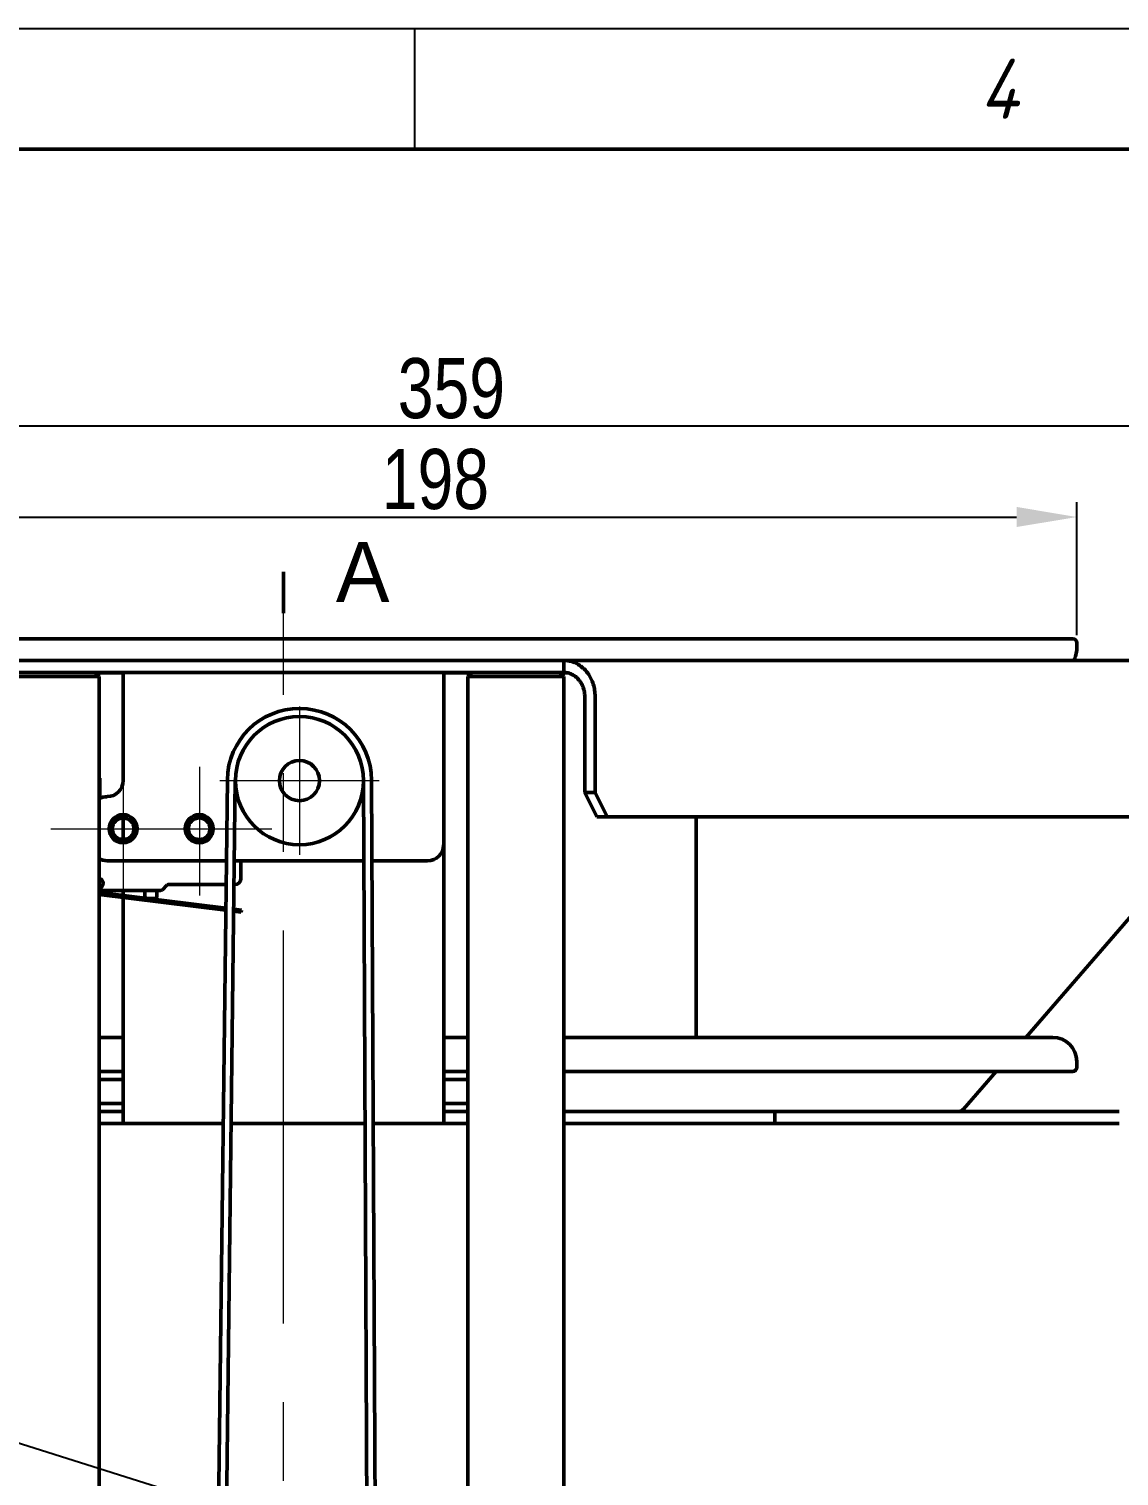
# Model space of a CAD drawing. Header units: inches. Extents: x -2049 to -860, y -317 to 524.
# Drawn here: x -1768 to -1677.3, y 403.3 to 523.7 of the extents above; entities that cross this region are included whole.
import ezdxf
from ezdxf.enums import TextEntityAlignment as Align

# ---------------------------------------------------------------- set-up
doc = ezdxf.new("R2010")
doc.units = ezdxf.units.IN
doc.header["$LTSCALE"] = 2.574606
doc.header["$MEASUREMENT"] = 0
doc.header["$PDMODE"] = 3
doc.header["$PDSIZE"] = 0.3125
doc.linetypes.add('CENTERX2', pattern=[20.32, 12.7, -2.54, 2.54, -2.54])
doc.layers.get('0').update_dxf_attribs({"linetype": 'CONTINUOUS', "lineweight": 50})
doc.layers.get('Defpoints').update_dxf_attribs({"linetype": 'CONTINUOUS'})
for name, color, linetype, lineweight in [('dim', 7, 'CONTINUOUS', 9), ('from', 7, 'CONTINUOUS', 15), ('hatch', 255, 'CONTINUOUS', 9), ('中心线', 7, 'CENTERX2', 15), ('侧边栏', 255, 'CONTINUOUS', 25), ('图框粗', 7, 'CONTINUOUS', 50), ('图框细', 255, 'CONTINUOUS', 25)]:
    doc.layers.add(name, color=color, linetype=linetype, lineweight=lineweight)
doc.styles.add('ACANSGDT', font='amgdt.shx')
doc.styles.add('TEXTSTYLE_1', font='gdt', dxfattribs={"width": 0.8})
doc.styles.add('样式5.0', font='gbeitc.shx', dxfattribs={"height": 5, "bigfont": 'gbcbig.shx'})
doc.dimstyles.new('ISO-25', dxfattribs={"dimtxt": 5, "dimasz": 5, "dimexe": 1.25, "dimexo": 0.625, "dimtad": 1, "dimdec": 0, "dimlfac": 1.5, "dimdsep": 46, "dimtxsty": 'TEXTSTYLE_1', "dimcen": 2.5, "dimclrd": 256, "dimclre": 256, "dimclrt": 256, "dimadec": 0, "dimazin": 0, "dimtfac": 1, "dimtdec": 0, "dimtmove": 0, "dimatfit": 3, "dimfxl": 1, "dimlwd": 25, "dimarcsym": 0})
doc.dimstyles.new('ISO-25$0', dxfattribs={"dimtxt": 5, "dimasz": 5, "dimexe": 1.25, "dimexo": 0.625, "dimtad": 1, "dimdec": 0, "dimlfac": 1.5, "dimdsep": 46, "dimtxsty": 'TEXTSTYLE_1', "dimcen": 2.5, "dimclrd": 256, "dimclre": 256, "dimclrt": 256, "dimadec": 0, "dimazin": 0, "dimtfac": 1, "dimtdec": 0, "dimtmove": 0, "dimatfit": 3, "dimfxl": 1, "dimlwd": 25, "dimarcsym": 0})

# ---------------------------------------------------------------- blocks, each defined once
blk = doc.blocks.new('A0图框')
at = {"layer": '图框粗'}
blk.add_lwpolyline([(25, 10), (1179, 10), (1179, 831), (25, 831)], close=True, dxfattribs=at)
at = {"layer": '图框细'}
blk.add_line((313, 831), (313, 841), dxfattribs=at)
blk.add_lwpolyline([(0, 0), (1189, 0), (1189, 841), (0, 841)], close=True, dxfattribs=at)
at = {"layer": '图框细', "insert": (313, 838.52), "char_height": 5, "width": 96, "attachment_point": 1, "style": '样式5.0'}
blk.add_mtext('\\pi46.95833;4', dxfattribs=at)
blk = doc.blocks.new('*D19')
at = {"layer": 'Defpoints', "color": 0, "transparency": 16777216}
for p in [(-1680.82, 483.09), (-1812.81, 472.63), (-1680.82, 472.63)]:
    blk.add_point(p, dxfattribs=at)
at = {"layer": 'dim', "lineweight": -2, "transparency": 16777216}
for p, q in [((-1812.81, 473.26), (-1812.81, 484.34)), ((-1680.82, 473.26), (-1680.82, 484.34))]:
    blk.add_line(p, q, dxfattribs=at)
at = {"layer": 'dim', "lineweight": 25, "transparency": 16777216}
blk.add_line((-1807.81, 483.09), (-1685.82, 483.09), dxfattribs=at)
at = {"layer": 'dim', "transparency": 16777216}
for points in [[(-1807.81, 483.93), (-1807.81, 482.26), (-1812.81, 483.09)], [(-1685.82, 483.93), (-1685.82, 482.26), (-1680.82, 483.09)]]:
    blk.add_solid(points, dxfattribs=at)
at = {"layer": 'dim', "transparency": 16777216, "insert": (-1734.17, 486.22), "char_height": 5, "attachment_point": 5, "style": 'TEXTSTYLE_1'}
blk.add_mtext('198', dxfattribs=at)
blk = doc.blocks.new('*D20')
at = {"layer": 'Defpoints', "color": 0, "transparency": 16777216}
for p in [(-1866.08, 490.65), (-1866.08, 468.16), (-1627.56, 468.16)]:
    blk.add_point(p, dxfattribs=at)
at = {"layer": 'dim', "lineweight": -2, "transparency": 16777216}
for p, q in [((-1866.08, 468.78), (-1866.08, 491.9)), ((-1627.56, 468.78), (-1627.56, 491.9))]:
    blk.add_line(p, q, dxfattribs=at)
at = {"layer": 'dim', "lineweight": 25, "transparency": 16777216}
blk.add_line((-1632.56, 490.65), (-1861.08, 490.65), dxfattribs=at)
at = {"layer": 'dim', "transparency": 16777216}
for points in [[(-1861.08, 491.49), (-1861.08, 489.82), (-1866.08, 490.65)], [(-1632.56, 491.49), (-1632.56, 489.82), (-1627.56, 490.65)]]:
    blk.add_solid(points, dxfattribs=at)
at = {"layer": 'dim', "transparency": 16777216, "insert": (-1732.84, 493.78), "char_height": 5, "attachment_point": 5, "style": 'TEXTSTYLE_1'}
blk.add_mtext('359', dxfattribs=at)

msp = doc.modelspace()

# ---------------------------------------------------------------- linework, layer by layer
msp.add_line((-1746.82, 478.52), (-1746.82, 475.09))
at = {"color": 7, "linetype": 'Continuous'}
for p, q in [((-1812.48, 472.97), (-1681.15, 472.97)), ((-1680.82, 472.13), (-1680.82, 472.63)), ((-1863.48, 471.16), (-1630.15, 471.16)), ((-1723.48, 470.16), (-1723.48, 471.16)), ((-1723.48, 470.16), (-1770.15, 470.16)), ((-1770.15, 469.82), (-1762.15, 469.82)), ((-1762.48, 470.16), (-1762.15, 469.82)), ((-1760.15, 470.13), (-1762.46, 470.13)), ((-1762.15, 469.82), (-1762.15, 394.37)), ((-1760.15, 470.16), (-1760.15, 461.16)), ((-1733.48, 470.16), (-1733.48, 432.63)), ((-1731.17, 470.13), (-1733.48, 470.13)), ((-1731.15, 470.16), (-1731.48, 469.82)), ((-1731.48, 469.82), (-1731.48, 394.37)), ((-1731.48, 469.82), (-1723.48, 469.82)), ((-1723.82, 470.16), (-1723.48, 469.82)), ((-1723.28, 470.13), (-1723.82, 470.13)), ((-1723.48, 469.82), (-1723.48, 394.37)), ((-1721.75, 468.16), (-1721.75, 460.16)), ((-1720.89, 460.16), (-1720.89, 468.16)), ((-1762.08, 461.36), (-1762.15, 461.36)), ((-1762.08, 461.36), (-1762.08, 459.68)), ((-1751.48, 461.23), (-1755.43, 131.17)), ((-1754.76, 131.17), (-1750.82, 461.22)), ((-1740.15, 461.18), (-1738.6, 131.17)), ((-1737.94, 131.17), (-1739.48, 461.18)), ((-1762.08, 461.02), (-1762.15, 461.02)), ((-1720.75, 458.16), (-1721.75, 460.16)), ((-1721.75, 460.16), (-1720.89, 460.16)), ((-1720.89, 460.16), (-1719.89, 458.16)), ((-1761.22, 457.62), (-1761.22, 457.16)), ((-1760.15, 458.06), (-1760.15, 456.26)), ((-1759.08, 457.16), (-1759.08, 457.62)), ((-1754.88, 457.62), (-1754.88, 457.16)), ((-1752.75, 457.16), (-1752.75, 457.62)), ((-1628.56, 458.16), (-1720.75, 458.16)), ((-1712.48, 439.8), (-1712.48, 458.16)), ((-1751.56, 454.49), (-1761.48, 454.49)), ((-1740.12, 454.49), (-1750.9, 454.49)), ((-1750.35, 454.49), (-1750.35, 453.02)), ((-1734.82, 454.49), (-1739.45, 454.49)), ((-1757, 452.02), (-1762.15, 452.02)), ((-1751.61, 450.55), (-1762.15, 451.85)), ((-1762.15, 451.68), (-1751.61, 450.38)), ((-1760.15, 451.6), (-1760.15, 452.02)), ((-1758.34, 451.52), (-1758.34, 452.02)), ((-1757.34, 452.02), (-1757.34, 451.52)), ((-1756.91, 452.06), (-1756.49, 452.48)), ((-1751.59, 452.52), (-1756.39, 452.52)), ((-1750.85, 452.52), (-1750.92, 452.52)), ((-1674.23, 452.3), (-1685.05, 439.8)), ((-1760.15, 432.63), (-1760.15, 451.43)), ((-1758.17, 451.36), (-1757.5, 451.36)), ((-1750.95, 450.3), (-1750.33, 450.22)), ((-1750.31, 450.38), (-1750.94, 450.46)), ((-1750.33, 450.22), (-1750.31, 450.38)), ((-1762.15, 439.8), (-1760.15, 439.8)), ((-1733.48, 439.8), (-1731.48, 439.8)), ((-1723.48, 439.8), (-1682.82, 439.8)), ((-1680.82, 437.3), (-1680.82, 437.8)), ((-1760.15, 436.97), (-1762.15, 436.97)), ((-1762.15, 436.3), (-1760.15, 436.3)), ((-1731.48, 436.97), (-1733.48, 436.97)), ((-1733.48, 436.3), (-1731.48, 436.3)), ((-1681.15, 436.97), (-1723.48, 436.97)), ((-1687.51, 436.97), (-1690.23, 433.83)), ((-1760.15, 434.3), (-1762.15, 434.3)), ((-1762.15, 433.63), (-1760.15, 433.63)), ((-1731.48, 434.3), (-1733.48, 434.3)), ((-1733.48, 433.63), (-1731.48, 433.63)), ((-1723.48, 433.63), (-1677.3, 433.63)), ((-1705.93, 432.63), (-1705.93, 433.63)), ((-1762.15, 432.63), (-1751.82, 432.63)), ((-1751.16, 432.63), (-1740.02, 432.63)), ((-1739.35, 432.63), (-1731.48, 432.63)), ((-1677.3, 432.63), (-1723.48, 432.63))]:
    msp.add_line(p, q, dxfattribs=at)
for centre, radius in [((-1745.48, 461.16), 5.33), ((-1745.48, 461.16), 1.67), ((-1760.15, 457.16), 1.17), ((-1760.15, 457.16), 0.9), ((-1753.82, 457.16), 1.17), ((-1753.82, 457.16), 0.9)]:
    msp.add_circle(centre, radius, dxfattribs=at)
for centre, radius, start, end in [((-1681.15, 472.63), 0.333, 0, 90), ((-1682.82, 472.13), 2, 330.6094, 0), ((-1745.48, 461.16), 6, 0.2682, 179.3151), ((-1761.48, 461.16), 1.33, 270, 0), ((-1761.48, 458.49), 1.33, 90, 120.1912), ((-1760.15, 457.16), 1.07, 180, 0), ((-1753.82, 457.16), 1.07, 180, 0), ((-1734.82, 455.82), 1.33, 270, 360), ((-1761.48, 455.82), 1.33, 239.8088, 270), ((-1762.22, 452.62), 0.4, 281.0693, 78.8987), ((-1750.85, 453.02), 0.5, 270, 0), ((-1758.17, 451.52), 0.167, 180, 270), ((-1757.5, 451.52), 0.167, 270, 0), ((-1757, 452.16), 0.133, 270, 315), ((-1756.39, 452.39), 0.133, 90, 135), ((-1682.82, 437.8), 2, 0, 90), ((-1681.15, 437.3), 0.333, 270, 0)]:
    msp.add_arc(centre, radius, start, end, dxfattribs=at)
for points, start_tangent, end_tangent in [([(-1720.89, 468.16), (-1720.93, 468.68), (-1721.04, 469.18), (-1721.23, 469.66), (-1721.49, 470.09), (-1721.81, 470.45), (-1722.18, 470.75), (-1722.59, 470.98), (-1723.03, 471.11), (-1723.48, 471.16)], (0, 1), (-1, 0)), ([(-1723.48, 470.16), (-1723.14, 470.12), (-1722.82, 470), (-1722.52, 469.82), (-1722.26, 469.57), (-1722.04, 469.27), (-1721.88, 468.92), (-1721.78, 468.55), (-1721.75, 468.16)], (1, 0), (0, -1)), ([(-1690.63, 433.63), (-1690.48, 433.66), (-1690.35, 433.72), (-1690.23, 433.83)], (1, 0), (0.654654, 0.755929))]:
    msp.add_spline(points, degree=3, dxfattribs=dict(at, start_tangent=start_tangent, end_tangent=end_tangent))
at = {"layer": 'hatch'}
msp.add_lwpolyline([(-1746.82, 478.52, 0, 0, 0), (-1744.62, 478.52, 0.66, 0, 0), (-1742.42, 478.52, 0, 0, 0)], format="xyseb", dxfattribs=at)
at = {"layer": '中心线'}
for p, q in [((-1746.82, 49.78), (-1746.82, 475.09)), ((-1745.47, 467.32), (-1745.47, 455)), ((-1760.14, 462.3), (-1760.14, 451.59)), ((-1753.8, 462.3), (-1753.8, 451.59)), ((-1752.1, 461.16), (-1738.85, 461.16)), ((-1766.15, 457.16), (-1754.12, 457.16)), ((-1759.82, 457.16), (-1747.79, 457.16))]:
    msp.add_line(p, q, dxfattribs=at)

# ---------------------------------------------------------------- block references
at = {"layer": '侧边栏'}
msp.add_blockref('A0图框', (-2048.89, -317.3), dxfattribs=at)

# ---------------------------------------------------------------- texts
at = {"layer": 'hatch', "style": 'ACANSGDT'}
msp.add_text('A', height=5, dxfattribs=at).set_placement((-1740.22, 478.52), align=Align.MIDDLE)

# ---------------------------------------------------------------- dimensions: what is measured, and where the dimension line sits
at = {"layer": 'dim'}
for base, p1, p2, text, picture, middle in [((-1866.08, 490.65), (-1627.56, 468.16), (-1866.08, 468.16), '359', '*D20', (-1732.84, 490.65)), ((-1680.82, 483.09), (-1812.81, 472.63), (-1680.82, 472.63), '198', '*D19', (-1734.17, 483.09))]:
    dim = msp.add_linear_dim(base=base, p1=p1, p2=p2, text=text, dimstyle='ISO-25$0', dxfattribs=at)
    dim.commit()
    dim.dimension.update_dxf_attribs({"geometry": picture, "text_midpoint": middle, "dimtype": 160})

# ---------------------------------------------------------------- leaders
at = {"layer": 'from', "color": 4}
msp.add_leader([(-1801.24, 416.27), (-1596.82, 351.84)], dimstyle='ISO-25', override={"dimasz": 1.5, "dimldrblk": 'Dot'}, dxfattribs=at)

doc.saveas('drawing.dxf')
